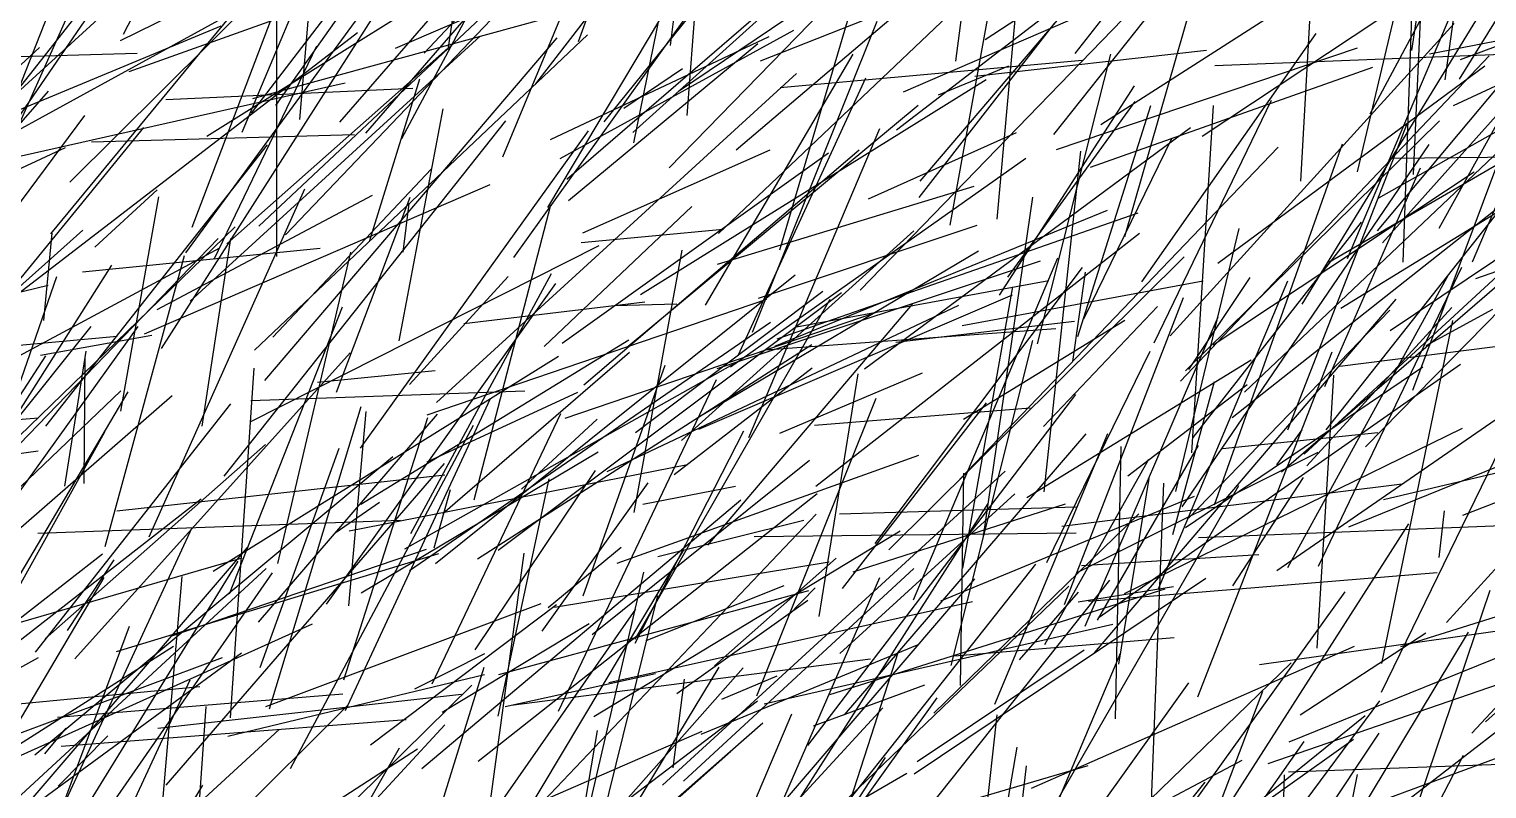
# Model space of a CAD drawing. Header units: metres. Extents: x 0 to 1019, y 0 to 619.
# Drawn here: x 204.1 to 284.2, y 117.1 to 158.8 of the extents above; entities that cross this region are included whole.
import ezdxf

# ---------------------------------------------------------------- set-up
doc = ezdxf.new("R2010")
doc.units = ezdxf.units.M

msp = doc.modelspace()

# ---------------------------------------------------------------- linework, layer by layer
at = {"color": 157}
for p, q in [((209.283, 158.557), (219.514, 178.399)), ((241.915, 145.918), (256.026, 150.19)), ((220.959, 131.186), (223.345, 132.834))]:
    msp.add_line(p, q, dxfattribs=at)
at = {"color": 70}
for p, q in [((234.285, 158.14), (241.075, 177.099)), ((239.787, 155.415), (256.704, 166.845)), ((203.025, 135.469), (214.481, 147.313)), ((248.789, 128.086), (256.713, 138.289))]:
    msp.add_line(p, q, dxfattribs=at)
at = {"color": 59}
for p, q in [((261.582, 157.49), (275.827, 175.674)), ((239.945, 136.228), (252.711, 147.751)), ((225.072, 131.112), (232.802, 145.406)), ((275.067, 112.236), (283.199, 125.689)), ((239.487, 118.236), (240.107, 123.108))]:
    msp.add_line(p, q, dxfattribs=at)
at = {"color": 244}
for p, q in [((225.792, 157.499), (242.142, 174.886)), ((222.586, 153.116), (236.904, 169.626)), ((211.94, 125.498), (225.927, 130.262))]:
    msp.add_line(p, q, dxfattribs=at)
at = {"color": 58}
for p, q in [((231.934, 155.826), (247.033, 175.393)), ((216.239, 137.257), (235.421, 146.94)), ((222.327, 132.727), (237.041, 141.751))]:
    msp.add_line(p, q, dxfattribs=at)
at = {"color": 134}
for p, q in [((217.64, 154.625), (231.459, 174.216)), ((278.462, 147.077), (288.64, 158.454))]:
    msp.add_line(p, q, dxfattribs=at)
at = {"color": 23}
for p, q in [((227.123, 157.708), (229.344, 172.652)), ((276.547, 146.214), (282.436, 160.148)), ((273.265, 129.25), (282.118, 145.356))]:
    msp.add_line(p, q, dxfattribs=at)
at = {"color": 115}
msp.add_line((235.684, 153.724), (250.647, 172.306), dxfattribs=at)
at = {"color": 121}
for p, q in [((218.96, 153.862), (220.497, 172.086)), ((230.123, 151.803), (235.348, 164.462)), ((277.531, 135.88), (293.876, 152.531))]:
    msp.add_line(p, q, dxfattribs=at)
at = {"color": 46}
msp.add_line((277.785, 154.168), (287.278, 171.914), dxfattribs=at)
at = {"color": 184}
for p, q in [((239.272, 151.213), (258.63, 171.076)), ((207.512, 152.63), (221.976, 153.032)), ((224.644, 146.579), (224.979, 149.24)), ((279.484, 124.9), (295.594, 129.998))]:
    msp.add_line(p, q, dxfattribs=at)
at = {"color": 146}
for p, q in [((255.022, 157.057), (256.841, 171.148)), ((245.26, 115.836), (250.841, 128.699)), ((278.024, 109.483), (282.928, 118.939))]:
    msp.add_line(p, q, dxfattribs=at)
at = {"color": 154}
for p, q in [((237.316, 152.579), (240.715, 169.174)), ((207.018, 145.492), (220.087, 146.793)), ((264.29, 127.826), (282.861, 136.894)), ((263.986, 123.934), (265.641, 134.127))]:
    msp.add_line(p, q, dxfattribs=at)
at = {"color": 167}
for p, q in [((256.637, 158.255), (273.857, 169.58)), ((262.129, 126.03), (269.435, 143.019)), ((254.756, 123.859), (259.246, 141.712)), ((248.623, 132.19), (261.638, 132.578)), ((249.383, 129.002), (261.048, 132.742))]:
    msp.add_line(p, q, dxfattribs=at)
at = {"color": 32}
for p, q in [((215.789, 153.163), (222.388, 168.848)), ((253.056, 150.472), (267.381, 167.273)), ((267.103, 133.423), (270.599, 147.88)), ((203.367, 127.876), (208.247, 136.701)), ((243.93, 130.956), (261.638, 131.147))]:
    msp.add_line(p, q, dxfattribs=at)
at = {"color": 210}
msp.add_line((221.169, 153.72), (233.832, 168.302), dxfattribs=at)
at = {"color": 194}
for p, q in [((281.915, 156.042), (283.621, 168.422)), ((262.636, 124.565), (279.227, 143.986))]:
    msp.add_line(p, q, dxfattribs=at)
at = {"color": 235}
for p, q in [((201.991, 150.148), (210.058, 168.187)), ((202.273, 151.547), (221.451, 155.87)), ((222.79, 147.152), (225.568, 156.089)), ((264.466, 134.277), (271.035, 139.301)), ((260.837, 131.524), (279.542, 133.849))]:
    msp.add_line(p, q, dxfattribs=at)
at = {"color": 84}
for p, q in [((213.058, 147.94), (220.516, 167.599)), ((232.747, 152.753), (244.759, 158.418)), ((249.994, 140.166), (267.918, 153.422)), ((211.456, 116.626), (212.498, 128.744)), ((210.096, 104.746), (228.415, 122.783))]:
    msp.add_line(p, q, dxfattribs=at)
at = {"color": 13}
for p, q in [((242.954, 152.189), (261.617, 168.07)), ((229.866, 130.207), (248.728, 144.348)), ((269.289, 115.034), (279.918, 131.637))]:
    msp.add_line(p, q, dxfattribs=at)
at = {"color": 11}
for p, q in [((280.088, 157.657), (281.593, 167.691)), ((254.071, 155.212), (257.942, 156.8)), ((247.501, 126.549), (249.649, 139.884)), ((244.483, 121.764), (263.648, 126.136))]:
    msp.add_line(p, q, dxfattribs=at)
at = {"color": 100}
for p, q in [((200.1, 146.911), (207.902, 166.641)), ((207.694, 146.841), (211.133, 150.003))]:
    msp.add_line(p, q, dxfattribs=at)
at = {"color": 129}
for p, q in [((206.324, 150.42), (223.177, 167.154)), ((240.902, 136.855), (258.14, 144.227))]:
    msp.add_line(p, q, dxfattribs=at)
at = {"color": 212}
for p, q in [((233.649, 150.587), (252.981, 167.279)), ((216.722, 148.008), (232.454, 162.774)), ((262.417, 151.249), (277.945, 156.731))]:
    msp.add_line(p, q, dxfattribs=at)
at = {"color": 200}
for p, q in [((199.15, 151.404), (215.411, 166.313)), ((241.023, 120.096), (252.913, 125.003))]:
    msp.add_line(p, q, dxfattribs=at)
at = {"color": 77}
for p, q in [((224.565, 152.808), (231.612, 166.01)), ((250.078, 111.7), (263.475, 128.556))]:
    msp.add_line(p, q, dxfattribs=at)
at = {"color": 253}
msp.add_line((278.202, 147.734), (293.541, 166.098), dxfattribs=at)
at = {"color": 14}
for p, q in [((282.698, 156.079), (289.081, 166.346)), ((250.595, 130.571), (261.986, 145.726)), ((251.73, 141.627), (261.542, 142.773)), ((203.114, 137.006), (207.492, 142.482))]:
    msp.add_line(p, q, dxfattribs=at)
at = {"color": 56}
for p, q in [((205.283, 147.587), (220.331, 165.81)), ((274.954, 129.312), (282.833, 145.744))]:
    msp.add_line(p, q, dxfattribs=at)
at = {"color": 41}
msp.add_line((216.319, 154.21), (224.881, 165.405), dxfattribs=at)
at = {"color": 22}
for p, q in [((218.186, 147.526), (235.496, 165.669)), ((243.644, 136.384), (250.838, 153.366)), ((234.672, 111.706), (238.651, 127.708)), ((213.876, 113.987), (221.614, 121.707))]:
    msp.add_line(p, q, dxfattribs=at)
at = {"color": 239}
msp.add_line((230.721, 146.273), (244.185, 165.067), dxfattribs=at)
at = {"color": 68}
for p, q in [((264.303, 147.426), (269.44, 165.287)), ((273.307, 118.026), (289.486, 118.6))]:
    msp.add_line(p, q, dxfattribs=at)
at = {"color": 119}
for p, q in [((200.459, 149.54), (210.855, 164.688)), ((242.941, 112.69), (262.293, 118.368))]:
    msp.add_line(p, q, dxfattribs=at)
at = {"color": 43}
for p, q in [((212.693, 146.538), (225.799, 164.404)), ((205.014, 137.014), (217.19, 152.459)), ((260.024, 129.526), (265.698, 141.128)), ((276.017, 112.631), (277.1, 117.875))]:
    msp.add_line(p, q, dxfattribs=at)
at = {"color": 223}
msp.add_line((237.269, 153.145), (250.347, 164.936), dxfattribs=at)
at = {"color": 24}
for p, q in [((209.105, 158.209), (220.073, 163.576)), ((233.283, 151.723), (246.113, 158.769))]:
    msp.add_line(p, q, dxfattribs=at)
at = {"color": 162}
for p, q in [((239.34, 157.931), (240.053, 163.73)), ((243.845, 142.179), (250.703, 159.261)), ((253.803, 121.242), (265.081, 132.186))]:
    msp.add_line(p, q, dxfattribs=at)
at = {"color": 198}
for p, q in [((245.343, 146.695), (250.472, 163.989)), ((224.998, 139.293), (230.414, 145.228)), ((206.252, 114.49), (215.584, 129.588))]:
    msp.add_line(p, q, dxfattribs=at)
at = {"color": 53}
for p, q in [((273.975, 150.474), (274.73, 163.728)), ((204.437, 124.589), (215.173, 138.244)), ((229.007, 111.725), (240.048, 130.186))]:
    msp.add_line(p, q, dxfattribs=at)
at = {"color": 164}
for p, q in [((202.114, 152.52), (222.006, 163.432)), ((221.682, 131.26), (240.276, 134.908)), ((232.61, 127.043), (236.618, 130.357))]:
    msp.add_line(p, q, dxfattribs=at)
at = {"color": 82}
for p, q in [((213.857, 152.949), (229.865, 162.956)), ((277.088, 150.979), (279.392, 160.704)), ((216.48, 141.193), (234.77, 158.515)), ((226.483, 138.303), (246.263, 156.379)), ((199.927, 123.616), (208.118, 129.996)), ((202.448, 115.656), (217.108, 129.185))]:
    msp.add_line(p, q, dxfattribs=at)
at = {"color": 155}
msp.add_line((251.757, 153.301), (263.986, 162.69), dxfattribs=at)
at = {"color": 232}
for p, q in [((252.143, 155.372), (270.582, 163.362)), ((267.454, 132.581), (281.04, 152.495)), ((263.8, 120.938), (264.1, 135.902))]:
    msp.add_line(p, q, dxfattribs=at)
at = {"color": 132}
for p, q in [((254.717, 148.058), (257.411, 162.919)), ((257.291, 148.381), (258.277, 159.363)), ((225.962, 137.626), (244.634, 143.996))]:
    msp.add_line(p, q, dxfattribs=at)
at = {"color": 86}
for p, q in [((262.981, 153.59), (277.607, 162.955)), ((259.723, 114.936), (270.578, 133.758))]:
    msp.add_line(p, q, dxfattribs=at)
at = {"color": 109}
for p, q in [((217.704, 146.333), (217.71, 162.254)), ((279.602, 146.019), (280.133, 160.923)), ((194.744, 137.391), (207.145, 154.083)), ((237.101, 115.662), (242.015, 123.773))]:
    msp.add_line(p, q, dxfattribs=at)
at = {"color": 45}
msp.add_line((232.59, 149.03), (240.267, 161.88), dxfattribs=at)
at = {"color": 55}
for p, q in [((244.29, 157.078), (257.8, 162.429)), ((256.073, 156.24), (268.797, 157.678)), ((268.062, 136.385), (277.309, 148.228))]:
    msp.add_line(p, q, dxfattribs=at)
at = {"color": 143}
for p, q in [((249.761, 144.483), (267.223, 162.498)), ((257.412, 144.206), (264.845, 155.715)), ((190.106, 136.323), (204.604, 137.472)), ((231.152, 133.542), (235.299, 137.394))]:
    msp.add_line(p, q, dxfattribs=at)
at = {"color": 67}
for p, q in [((280.174, 150.844), (280.686, 162.37)), ((234.427, 147.108), (242.241, 147.839)), ((200.657, 133.296), (208.63, 145.864)), ((246.889, 119.463), (261.622, 138.748))]:
    msp.add_line(p, q, dxfattribs=at)
at = {"color": 149}
for p, q in [((283.42, 146.031), (290.348, 162.486)), ((255.238, 134.106), (272.741, 152.331)), ((274.166, 135.468), (292.121, 152.035)), ((220.437, 127.228), (233.043, 144.852))]:
    msp.add_line(p, q, dxfattribs=at)
at = {"color": 202}
for p, q in [((240.256, 154.073), (240.842, 161.683)), ((219.935, 139.422), (226.406, 140.065)), ((226.358, 130.335), (227.239, 133.539)), ((213.039, 110.415), (213.818, 121.602))]:
    msp.add_line(p, q, dxfattribs=at)
at = {"color": 133}
for p, q in [((241.98, 147.588), (256.481, 161.368)), ((214.263, 146.184), (219.896, 157.902))]:
    msp.add_line(p, q, dxfattribs=at)
at = {"color": 72}
for p, q in [((281.05, 157.475), (300.755, 161.288)), ((198.32, 119.952), (209.534, 138.898))]:
    msp.add_line(p, q, dxfattribs=at)
at = {"color": 76}
for p, q in [((281.582, 147.891), (289.141, 161.529)), ((199.549, 121.376), (213.468, 122.7))]:
    msp.add_line(p, q, dxfattribs=at)
at = {"color": 38}
msp.add_line((209.584, 156.502), (220.877, 160.545), dxfattribs=at)
at = {"color": 183}
msp.add_line((216.386, 155.005), (235.653, 160.284), dxfattribs=at)
at = {"color": 61}
for p, q in [((282.377, 154.622), (295.28, 160.643)), ((245.6, 110.307), (251.147, 118.806))]:
    msp.add_line(p, q, dxfattribs=at)
at = {"color": 168}
for p, q in [((211.359, 141.283), (223.051, 159.581)), ((236.779, 154.49), (240.004, 156.662))]:
    msp.add_line(p, q, dxfattribs=at)
at = {"color": 236}
for p, q in [((224.224, 157.774), (229.814, 160.177)), ((274.058, 143.723), (284.15, 160.173)), ((273.344, 119.665), (292.573, 127.456))]:
    msp.add_line(p, q, dxfattribs=at)
at = {"color": 254}
for p, q in [((260.414, 153.033), (265.842, 159.877)), ((282.752, 157.159), (289.445, 159.655))]:
    msp.add_line(p, q, dxfattribs=at)
at = {"color": 97}
for p, q in [((194.807, 150.771), (214.643, 159.001)), ((259.866, 133.401), (261.894, 152.122))]:
    msp.add_line(p, q, dxfattribs=at)
at = {"color": 238}
msp.add_line((196.903, 147.182), (206.55, 159.394), dxfattribs=at)
at = {"color": 117}
for p, q in [((202.148, 143.274), (222.141, 158.641)), ((206.601, 124.231), (221.727, 141.046)), ((201.66, 105.501), (217.827, 120.343))]:
    msp.add_line(p, q, dxfattribs=at)
at = {"color": 104}
for p, q in [((253, 149.572), (260.417, 159.124)), ((199.121, 126.533), (205.609, 145.243)), ((204.16, 109.771), (217.465, 128.951))]:
    msp.add_line(p, q, dxfattribs=at)
at = {"color": 179}
for p, q in [((266.792, 141.969), (282.416, 159.132)), ((276.187, 143.496), (294.109, 154.523))]:
    msp.add_line(p, q, dxfattribs=at)
at = {"color": 241}
for p, q in [((268.553, 152.949), (278.221, 159.344)), ((217.488, 141.905), (226.191, 151.129))]:
    msp.add_line(p, q, dxfattribs=at)
at = {"color": 176}
for p, q in [((212.942, 143.882), (228.883, 158.438)), ((205.64, 121.014), (221.326, 122.313)), ((204.949, 119.011), (206.12, 120.423))]:
    msp.add_line(p, q, dxfattribs=at)
at = {"color": 131}
for p, q in [((217.048, 139.528), (233.118, 158.344)), ((255.373, 142.548), (268.606, 145.005)), ((267.799, 131.952), (278.873, 143.383))]:
    msp.add_line(p, q, dxfattribs=at)
at = {"color": 31}
for p, q in [((233.738, 149.405), (244.14, 158.027)), ((221.394, 123.082), (225.995, 137.481))]:
    msp.add_line(p, q, dxfattribs=at)
at = {"color": 34}
for p, q in [((265.238, 144.948), (274.833, 158.577)), ((224.735, 130.277), (243.238, 140.68))]:
    msp.add_line(p, q, dxfattribs=at)
at = {"color": 158}
for p, q in [((186.363, 140.963), (204.666, 157.816)), ((255.399, 129.207), (258.156, 144.672)), ((269.958, 114.904), (276.883, 119.81))]:
    msp.add_line(p, q, dxfattribs=at)
at = {"color": 233}
for p, q in [((201.87, 157.278), (210.019, 157.501)), ((213.594, 137.007), (215.175, 147.325)), ((226.235, 122.863), (233.31, 137.698)), ((272.192, 118.473), (289.62, 124.492))]:
    msp.add_line(p, q, dxfattribs=at)
at = {"color": 101}
for p, q in [((214.959, 147.027), (227.09, 157.769)), ((263.496, 101.99), (278.328, 121.922))]:
    msp.add_line(p, q, dxfattribs=at)
at = {"color": 186}
for p, q in [((241.26, 143.661), (249.37, 157.456)), ((280.135, 138.99), (286.666, 156.449)), ((261.685, 128.98), (274.939, 135.59)), ((244.659, 109.057), (253.994, 122.087))]:
    msp.add_line(p, q, dxfattribs=at)
at = {"color": 111}
for p, q in [((245.366, 155.614), (261.972, 157.118)), ((275.524, 146.013), (293.82, 156.667)), ((204.411, 118.954), (224.087, 135.352))]:
    msp.add_line(p, q, dxfattribs=at)
at = {"color": 103}
for p, q in [((259.509, 141.535), (263.535, 157.452)), ((185.565, 133.038), (204.577, 135.65))]:
    msp.add_line(p, q, dxfattribs=at)
at = {"color": 171}
for p, q in [((260.558, 152.215), (277.091, 157.792)), ((278.885, 142.276), (297.408, 154.685)), ((210.43, 142.075), (229.419, 150.296)), ((237.825, 132.721), (242.911, 133.716))]:
    msp.add_line(p, q, dxfattribs=at)
at = {"color": 246}
for p, q in [((267.371, 139.48), (284.324, 157.358)), ((216.784, 123.758), (221.131, 135.795)), ((199.205, 113.471), (208.215, 128.688))]:
    msp.add_line(p, q, dxfattribs=at)
at = {"color": 138}
msp.add_line((269.256, 156.832), (286.491, 157.504), dxfattribs=at)
at = {"color": 178}
for p, q in [((278.274, 149.55), (292.139, 157.392)), ((235.952, 122.927), (255.931, 127.371))]:
    msp.add_line(p, q, dxfattribs=at)
at = {"color": 73}
msp.add_line((269.427, 145.975), (284.091, 156.803), dxfattribs=at)
at = {"color": 240}
msp.add_line((211.598, 154.956), (225.186, 155.577), dxfattribs=at)
at = {"color": 225}
for p, q in [((237.681, 144.236), (256.68, 156.064)), ((213.436, 100.098), (224.442, 119.338))]:
    msp.add_line(p, q, dxfattribs=at)
at = {"color": 65}
for p, q in [((243.058, 140.898), (250.068, 156.154)), ((275.309, 139.195), (280.554, 151.212))]:
    msp.add_line(p, q, dxfattribs=at)
at = {"color": 116}
for p, q in [((203.148, 153.133), (205.152, 155.419)), ((207.041, 110.406), (212.947, 123.071))]:
    msp.add_line(p, q, dxfattribs=at)
at = {"color": 245}
for p, q in [((236.897, 141.307), (252.942, 154.64)), ((199.113, 138.507), (214.578, 146.812)), ((215.106, 127.796), (221.318, 143.567)), ((257.159, 121.741), (263.37, 136.608))]:
    msp.add_line(p, q, dxfattribs=at)
at = {"color": 29}
msp.add_line((257.881, 145.191), (264.882, 154.857), dxfattribs=at)
at = {"color": 185}
for p, q in [((261.719, 141.941), (265.742, 154.623)), ((225.974, 135.052), (234.244, 138.875)), ((222.842, 119.508), (233.064, 127.207))]:
    msp.add_line(p, q, dxfattribs=at)
at = {"color": 199}
for p, q in [((265.928, 141.596), (272.37, 154.922)), ((250.22, 149.501), (258.349, 153.139))]:
    msp.add_line(p, q, dxfattribs=at)
at = {"color": 247}
for p, q in [((267.986, 135.552), (269.185, 154.624)), ((214.211, 129.049), (233.181, 140.86)), ((244.024, 111.701), (261.222, 128.22))]:
    msp.add_line(p, q, dxfattribs=at)
at = {"color": 10}
msp.add_line((224.429, 141.706), (226.847, 154.447), dxfattribs=at)
at = {"color": 57}
msp.add_line((201.518, 142.556), (210.39, 153.419), dxfattribs=at)
at = {"color": 222}
for p, q in [((214.815, 134.26), (230.28, 153.792)), ((262.591, 109.802), (268.719, 117.449))]:
    msp.add_line(p, q, dxfattribs=at)
at = {"color": 20}
for p, q in [((222.295, 135.808), (234.834, 153.235)), ((208.889, 124.625), (226.61, 130.006)), ((262.316, 127.389), (281.483, 128.971))]:
    msp.add_line(p, q, dxfattribs=at)
at = {"color": 205}
for p, q in [((267.634, 140.056), (281.606, 153.785)), ((248.895, 121.144), (262.18, 136.584)), ((208.917, 132.364), (226.941, 134.343))]:
    msp.add_line(p, q, dxfattribs=at)
at = {"color": 136}
msp.add_line((270.889, 138.871), (286.14, 153.347), dxfattribs=at)
at = {"color": 18}
for p, q in [((273.274, 136.812), (279.839, 153.677)), ((229.858, 121.084), (232.676, 134.114))]:
    msp.add_line(p, q, dxfattribs=at)
at = {"color": 170}
for p, q in [((275.376, 136.812), (288.196, 153.049)), ((232.401, 141.388), (240.503, 149.077)), ((226.804, 105.293), (244.42, 120.704))]:
    msp.add_line(p, q, dxfattribs=at)
at = {"color": 74}
for p, q in [((188.329, 144.029), (206.083, 152.323)), ((228.763, 111.356), (231.287, 130.039))]:
    msp.add_line(p, q, dxfattribs=at)
at = {"color": 211}
for p, q in [((262.059, 142.907), (266.911, 152.858)), ((268.36, 130.891), (286.953, 131.633))]:
    msp.add_line(p, q, dxfattribs=at)
at = {"color": 196}
for p, q in [((269.232, 132.691), (276.263, 152.527)), ((236.28, 143.644), (239.679, 143.724)), ((187.641, 114.974), (204.601, 124.296)), ((266.511, 108.304), (271.89, 122.456))]:
    msp.add_line(p, q, dxfattribs=at)
at = {"color": 21}
for p, q in [((233.392, 141.571), (248.014, 152.024)), ((272.926, 134.51), (292.213, 151.181)), ((233.549, 137.45), (250.652, 143.276)), ((257.488, 114.135), (258.385, 119.366))]:
    msp.add_line(p, q, dxfattribs=at)
at = {"color": 19}
for p, q in [((234.519, 147.626), (244.811, 152.19)), ((197.059, 125.727), (211.947, 138.695)), ((254.947, 124.388), (267.015, 125.405))]:
    msp.add_line(p, q, dxfattribs=at)
at = {"color": 93}
for p, q in [((234.584, 139.278), (249.714, 152.185)), ((220.991, 138.879), (225.023, 149.588)), ((228.772, 118.603), (247.405, 133.318))]:
    msp.add_line(p, q, dxfattribs=at)
at = {"color": 7}
for p, q in [((242.636, 140.276), (258.868, 151.732)), ((244.544, 141.199), (260.511, 142.375))]:
    msp.add_line(p, q, dxfattribs=at)
at = {"color": 248}
for p, q in [((270.205, 137.491), (288.113, 151.63)), ((204.979, 125.322), (217.079, 135.995)), ((238.643, 129.857), (246.672, 131.848)), ((263.753, 110.29), (276.426, 127.904))]:
    msp.add_line(p, q, dxfattribs=at)
at = {"color": 15}
msp.add_line((279.063, 151.74), (290.436, 151.859), dxfattribs=at)
at = {"color": 174}
for p, q in [((283.608, 145.133), (303.52, 151.977)), ((216.702, 126.251), (226.529, 137.662)), ((225.971, 108.122), (244.111, 121.919))]:
    msp.add_line(p, q, dxfattribs=at)
at = {"color": 229}
msp.add_line((269.169, 141.475), (283.514, 150.99), dxfattribs=at)
at = {"color": 122}
msp.add_line((210.69, 130.938), (219.248, 150.046), dxfattribs=at)
at = {"color": 52}
for p, q in [((209.126, 137.835), (211.213, 149.607)), ((245.08, 141.411), (263.362, 148.887)), ((269.67, 135.778), (278.206, 136.654))]:
    msp.add_line(p, q, dxfattribs=at)
at = {"color": 1}
for p, q in [((211.12, 143.427), (222.96, 149.699)), ((196.164, 129.325), (215.408, 147.961)), ((230.058, 108.762), (243.333, 123.729))]:
    msp.add_line(p, q, dxfattribs=at)
at = {"color": 8}
msp.add_line((228.546, 132.97), (232.764, 149.175), dxfattribs=at)
at = {"color": 217}
msp.add_line((256.537, 130.971), (259.252, 149.585), dxfattribs=at)
at = {"color": 218}
msp.add_line((245.196, 141.808), (265.049, 148.725), dxfattribs=at)
at = {"color": 60}
for p, q in [((195.334, 137.34), (207.044, 147.776)), ((237.401, 125.082), (243.368, 136.753))]:
    msp.add_line(p, q, dxfattribs=at)
at = {"color": 91}
for p, q in [((204.899, 142.823), (205.363, 147.615)), ((261.443, 140.569), (262.14, 145.468)), ((211.62, 117.282), (226.921, 134.954))]:
    msp.add_line(p, q, dxfattribs=at)
at = {"color": 36}
msp.add_line((244.171, 144.039), (256.194, 148.056), dxfattribs=at)
at = {"color": 226}
for p, q in [((247.335, 133.723), (265.112, 147.616)), ((259.836, 136.999), (266.107, 143.589)), ((225.674, 118.198), (243.197, 132.971))]:
    msp.add_line(p, q, dxfattribs=at)
at = {"color": 108}
for p, q in [((237.346, 132.263), (239.981, 146.672)), ((277.528, 116.114), (285.114, 118.917))]:
    msp.add_line(p, q, dxfattribs=at)
at = {"color": 148}
for p, q in [((240.889, 137.519), (256.258, 146.642)), ((232.282, 125.753), (238.104, 133.897)), ((229.897, 123.363), (246.949, 127.988))]:
    msp.add_line(p, q, dxfattribs=at)
at = {"color": 123}
for p, q in [((208.266, 130.393), (212.632, 146.391)), ((213.378, 105.96), (226.945, 120.605))]:
    msp.add_line(p, q, dxfattribs=at)
at = {"color": 140}
for p, q in [((217.758, 129.469), (221.767, 146.566)), ((234.531, 127.692), (239.042, 140.37)), ((266.954, 131.06), (269.232, 139.466)), ((235.027, 125.573), (246.978, 135.14))]:
    msp.add_line(p, q, dxfattribs=at)
at = {"color": 130}
for p, q in [((241.909, 140.182), (259.673, 146.089)), ((274.878, 124.816), (275.804, 139.809)), ((254.439, 104.199), (267.824, 122.905))]:
    msp.add_line(p, q, dxfattribs=at)
at = {"color": 221}
for p, q in [((251.344, 130.211), (267.575, 146.319)), ((270.242, 128.239), (274.132, 134.186)), ((244.803, 110.952), (259.408, 129.436)), ((236, 105.289), (251.009, 121.529))]:
    msp.add_line(p, q, dxfattribs=at)
at = {"color": 113}
for p, q in [((252.691, 127.475), (260.629, 146.253)), ((225.679, 110.109), (237.425, 126.951)), ((205.858, 119.425), (224.802, 120.89)), ((228.292, 106.39), (242.655, 119.139))]:
    msp.add_line(p, q, dxfattribs=at)
at = {"color": 69}
for p, q in [((226.42, 129.468), (246.193, 145.326)), ((192.194, 112.311), (212.03, 124.921)), ((263.292, 104.199), (274.167, 119.684))]:
    msp.add_line(p, q, dxfattribs=at)
at = {"color": 99}
for p, q in [((246.27, 142.468), (260.14, 145.014)), ((204.853, 113.728), (213.058, 131.438))]:
    msp.add_line(p, q, dxfattribs=at)
at = {"color": 173}
for p, q in [((267.832, 140.126), (271.204, 145.187)), ((243.123, 112.609), (252.329, 117.954))]:
    msp.add_line(p, q, dxfattribs=at)
at = {"color": 28}
msp.add_line((189.966, 141.011), (205.129, 144.761), dxfattribs=at)
at = {"color": 208}
msp.add_line((237.416, 136.666), (247.705, 144.422), dxfattribs=at)
at = {"color": 44}
msp.add_line((266.147, 128.043), (273.274, 145.004), dxfattribs=at)
at = {"color": 6}
msp.add_line((227.982, 142.652), (237.934, 143.841), dxfattribs=at)
at = {"color": 120}
for p, q in [((235.863, 134.518), (255.177, 143.65)), ((239.537, 134.362), (247.12, 140.216)), ((258.526, 124.164), (261.769, 127.882)), ((202.313, 106.354), (209.597, 126.028)), ((230.244, 121.604), (238.515, 123.43))]:
    msp.add_line(p, q, dxfattribs=at)
at = {"color": 126}
msp.add_line((237.397, 125.302), (248.118, 143.99), dxfattribs=at)
at = {"color": 160}
msp.add_line((241.383, 130.469), (252.635, 143.716), dxfattribs=at)
at = {"color": 40}
msp.add_line((260.999, 127.217), (267.539, 144.077), dxfattribs=at)
at = {"color": 195}
for p, q in [((274.314, 134.835), (282.272, 143.533)), ((280.873, 141.446), (284.528, 143.447))]:
    msp.add_line(p, q, dxfattribs=at)
at = {"color": 26}
msp.add_line((224.998, 129.09), (244.832, 142.724), dxfattribs=at)
at = {"color": 137}
msp.add_line((255.445, 137.404), (264.312, 142.839), dxfattribs=at)
at = {"color": 128}
for p, q in [((278.425, 123.97), (282.338, 142.809)), ((240.046, 117.504), (252.712, 129.196)), ((265.825, 111.676), (277.509, 121.106)), ((273.006, 115.176), (273.075, 117.859))]:
    msp.add_line(p, q, dxfattribs=at)
at = {"color": 142}
msp.add_line((192.678, 140.482), (208.922, 141.947), dxfattribs=at)
at = {"color": 12}
for p, q in [((198.675, 126.608), (210.082, 142.483)), ((206.197, 125.788), (208.757, 129.66))]:
    msp.add_line(p, q, dxfattribs=at)
at = {"color": 85}
for p, q in [((204.723, 140.919), (210.827, 142.016)), ((282.886, 132.116), (295.92, 137.21))]:
    msp.add_line(p, q, dxfattribs=at)
at = {"color": 220}
for p, q in [((206.046, 133.717), (207.228, 141.138)), ((259.905, 125.02), (265.624, 135.201)), ((265.745, 115.461), (266.444, 133.881))]:
    msp.add_line(p, q, dxfattribs=at)
at = {"color": 124}
for p, q in [((226.831, 132.217), (237.092, 141.085)), ((284.138, 120.764), (303.709, 138.581)), ((255.487, 104.895), (257.284, 121.145))]:
    msp.add_line(p, q, dxfattribs=at)
at = {"color": 92}
for p, q in [((228.726, 129.721), (247.107, 141.491)), ((244.079, 122.203), (250.646, 138.551)), ((236.41, 129.477), (252.987, 135.415)), ((261.931, 129.354), (271.669, 129.951))]:
    msp.add_line(p, q, dxfattribs=at)
at = {"color": 107}
for p, q in [((268.315, 122.131), (275.704, 141.097)), ((271.713, 123.923), (286.133, 125.962))]:
    msp.add_line(p, q, dxfattribs=at)
at = {"color": 159}
msp.add_line((276.132, 140.305), (287.668, 141.763), dxfattribs=at)
at = {"color": 192}
for p, q in [((198.679, 131.123), (205.008, 140.878)), ((273.948, 121.16), (280.856, 125.65))]:
    msp.add_line(p, q, dxfattribs=at)
at = {"color": 50}
msp.add_line((207.118, 133.865), (207.168, 140.81), dxfattribs=at)
at = {"color": 165}
for p, q in [((258.923, 133.084), (271.254, 140.647)), ((238.904, 117.278), (257.732, 134.547)), ((217.106, 121.608), (232.224, 127.264))]:
    msp.add_line(p, q, dxfattribs=at)
at = {"color": 71}
for p, q in [((262.896, 126.521), (282.754, 140.413)), ((276.615, 131.474), (289.158, 136.571))]:
    msp.add_line(p, q, dxfattribs=at)
at = {"color": 105}
for p, q in [((267.637, 131.45), (280.682, 140.269)), ((230.249, 114.199), (247.346, 132.177))]:
    msp.add_line(p, q, dxfattribs=at)
at = {"color": 47}
msp.add_line((272.671, 129.078), (289.783, 140.907), dxfattribs=at)
at = {"color": 197}
msp.add_line((215.154, 120.978), (216.464, 140.189), dxfattribs=at)
at = {"color": 141}
for p, q in [((233.191, 121.358), (241.86, 139.568)), ((244.525, 113.571), (256.801, 132.763)), ((257.074, 102.392), (258.895, 118.344))]:
    msp.add_line(p, q, dxfattribs=at)
at = {"color": 139}
for p, q in [((245.346, 136.623), (253.185, 139.946)), ((221.663, 127.144), (222.61, 137.808)), ((280.125, 115.385), (284.378, 127.995)), ((231.906, 100.493), (235.335, 120.287))]:
    msp.add_line(p, q, dxfattribs=at)
at = {"color": 94}
msp.add_line((189.138, 119.831), (209.121, 138.947), dxfattribs=at)
at = {"color": 213}
for p, q in [((216.274, 138.426), (231.325, 138.956)), ((223.404, 105.413), (229.095, 123.777))]:
    msp.add_line(p, q, dxfattribs=at)
at = {"color": 156}
msp.add_line((281.981, 126.228), (293.624, 138.972), dxfattribs=at)
at = {"color": 4}
for p, q in [((217.3, 121.476), (222.344, 138.099)), ((241.752, 123.849), (248.445, 129.758))]:
    msp.add_line(p, q, dxfattribs=at)
at = {"color": 79}
msp.add_line((221.477, 121.388), (229.439, 138.53), dxfattribs=at)
at = {"color": 88}
for p, q in [((247.257, 137.067), (259.109, 138.026)), ((245.811, 126.613), (247.298, 128.121)), ((264.352, 115.274), (270.766, 118.664))]:
    msp.add_line(p, q, dxfattribs=at)
at = {"color": 75}
msp.add_line((278.422, 122.394), (285.972, 137.937), dxfattribs=at)
at = {"color": 42}
msp.add_line((218.448, 118.194), (228.518, 137.068), dxfattribs=at)
at = {"color": 234}
msp.add_line((272.654, 134.894), (274.051, 136.809), dxfattribs=at)
at = {"color": 51}
for p, q in [((278.53, 132.973), (295.015, 136.906)), ((242.102, 112.338), (256.063, 128.614)), ((252.724, 117.902), (268.758, 128.653))]:
    msp.add_line(p, q, dxfattribs=at)
at = {"color": 147}
msp.add_line((222.338, 127.858), (235.359, 135.604), dxfattribs=at)
at = {"color": 189}
msp.add_line((262.809, 126.349), (268.351, 135.957), dxfattribs=at)
at = {"color": 80}
msp.add_line((228.608, 124.714), (235.212, 134.578), dxfattribs=at)
at = {"color": 191}
msp.add_line((255.269, 122.77), (255.452, 134.437), dxfattribs=at)
at = {"color": 118}
msp.add_line((195.198, 118.722), (213.546, 133.018), dxfattribs=at)
at = {"color": 227}
msp.add_line((248.644, 124.52), (258.268, 133.288), dxfattribs=at)
at = {"color": 145}
for p, q in [((254.198, 127.422), (268.136, 133.164)), ((215.009, 119.986), (229.108, 123.366))]:
    msp.add_line(p, q, dxfattribs=at)
at = {"color": 231}
msp.add_line((281.587, 129.796), (281.884, 132.353), dxfattribs=at)
at = {"color": 237}
msp.add_line((204.562, 131.124), (224.505, 131.855), dxfattribs=at)
at = {"color": 25}
for p, q in [((235.122, 121.054), (251.952, 131.254)), ((242.155, 122.018), (245.208, 123.297))]:
    msp.add_line(p, q, dxfattribs=at)
at = {"color": 243}
msp.add_line((202.452, 114.458), (216.087, 130.349), dxfattribs=at)
at = {"color": 89}
for p, q in [((199.071, 124.928), (215.794, 129.768)), ((247.197, 120.543), (253.318, 122.804))]:
    msp.add_line(p, q, dxfattribs=at)
at = {"color": 127}
for p, q in [((232.968, 127.062), (248.067, 129.55)), ((201.168, 117.822), (219.671, 126.152))]:
    msp.add_line(p, q, dxfattribs=at)
at = {"color": 62}
msp.add_line((233.901, 111.859), (237.866, 128.985), dxfattribs=at)
at = {"color": 144}
msp.add_line((238.008, 125.226), (245.59, 128.258), dxfattribs=at)
at = {"color": 9}
msp.add_line((261.75, 127.368), (266.976, 128.204), dxfattribs=at)
at = {"color": 249}
msp.add_line((239.693, 122.315), (246.886, 127.448), dxfattribs=at)
at = {"color": 204}
msp.add_line((248.089, 122.272), (266.53, 128.065), dxfattribs=at)
at = {"color": 49}
msp.add_line((226.788, 121.295), (234.861, 126.177), dxfattribs=at)
at = {"color": 106}
for p, q in [((283.386, 120.143), (288.8, 125.96)), ((238.439, 103.384), (246.001, 121.2))]:
    msp.add_line(p, q, dxfattribs=at)
at = {"color": 63}
msp.add_line((195.954, 110.04), (215.755, 124.554), dxfattribs=at)
at = {"color": 182}
for p, q in [((196.227, 117.414), (214.71, 124.294)), ((226.619, 113.969), (241.074, 120.258))]:
    msp.add_line(p, q, dxfattribs=at)
at = {"color": 35}
msp.add_line((225.293, 122.572), (229.133, 124.529), dxfattribs=at)
at = {"color": 215}
msp.add_line((230.582, 121.68), (250.335, 124.235), dxfattribs=at)
at = {"color": 181}
msp.add_line((246.3, 107.38), (251.875, 124.638), dxfattribs=at)
at = {"color": 98}
msp.add_line((252.892, 118.585), (262.077, 124.731), dxfattribs=at)
at = {"color": 54}
msp.add_line((256.047, 105.57), (264.085, 124.569), dxfattribs=at)
at = {"color": 224}
msp.add_line((259.171, 117.118), (276.937, 124.923), dxfattribs=at)
at = {"color": 251}
msp.add_line((256.406, 107.524), (273.453, 124.004), dxfattribs=at)
at = {"color": 150}
msp.add_line((211.161, 120.41), (227.846, 122.291), dxfattribs=at)
at = {"color": 17}
msp.add_line((274.617, 112.429), (287.386, 122.287), dxfattribs=at)
at = {"color": 81}
msp.add_line((205.693, 117.223), (208.421, 120.006), dxfattribs=at)
at = {"color": 87}
msp.add_line((268.738, 105.793), (278.285, 120.143), dxfattribs=at)
at = {"color": 16}
msp.add_line((205.573, 106.466), (225.441, 119.292), dxfattribs=at)
at = {"color": 219}
msp.add_line((202.576, 98.995), (213.64, 117.28), dxfattribs=at)

doc.saveas('drawing.dxf')
